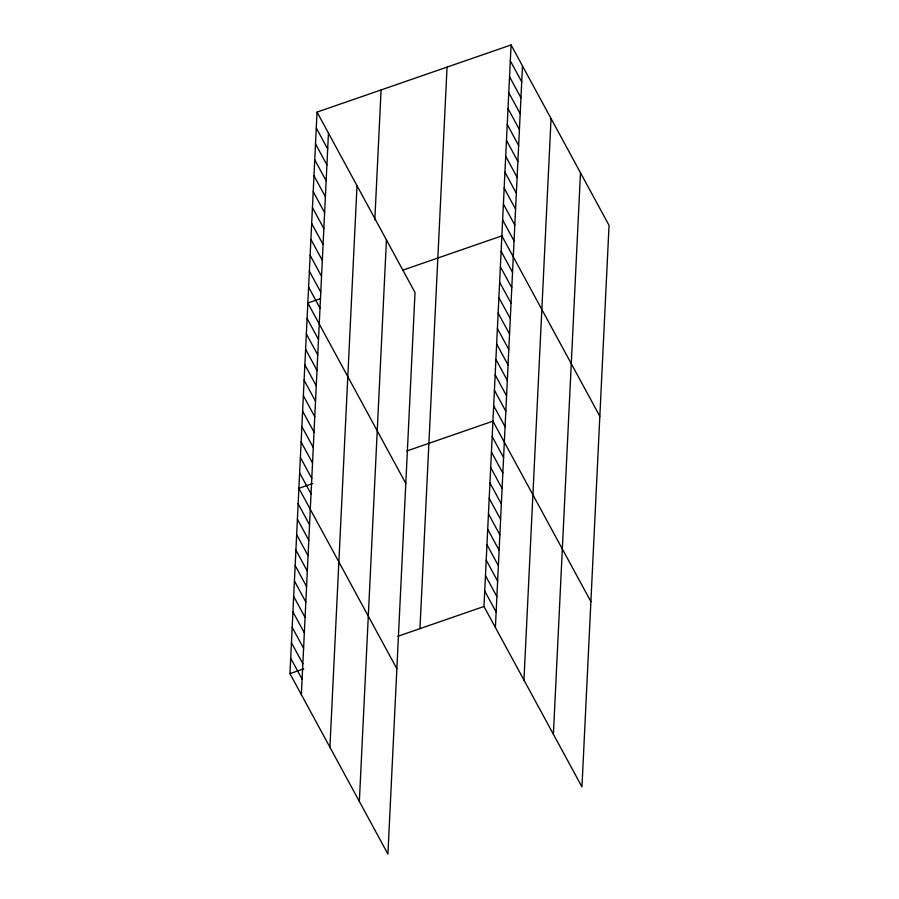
<?xml version="1.0" encoding="UTF-8"?>
<svg xmlns="http://www.w3.org/2000/svg" width="899" height="899" viewBox="0 0 899 899"><rect width="100%" height="100%" fill="white"/><g stroke="black" fill="none" stroke-linecap="round" stroke-linejoin="round"><path stroke-width="1.35" d="M317.044 112.105L415.012 292.523L387.918 854.05L289.95 673.621L317.044 112.105L511.082 44.95L609.05 225.379L581.956 786.895L483.988 606.477L511.082 44.95M301.356 694.624L328.45 133.097M329.922 747.238L357.015 185.711M374.816 219.873L381.086 89.945M359.353 801.436L386.446 239.909M419.957 628.637L447.05 67.11M495.394 627.468L522.488 65.953M523.96 680.082L551.053 118.556M553.391 734.292L580.484 172.765M320.392 298.67L307.84 303.019L405.797 483.448M402.909 270.116L501.878 235.864L599.835 416.293M312.706 483.538L298.895 488.326L396.852 668.744M406.91 450.938L492.933 421.17L590.89 601.6M289.95 673.621L303.761 668.845M397.965 636.245L483.988 606.477M510.317 60.862L521.723 81.854M509.553 76.775L520.948 97.766M508.778 92.676L520.184 113.679M508.014 108.588L519.42 129.591M507.25 124.5L518.644 145.492M506.485 140.413L517.88 161.404M505.71 156.314L517.116 177.317M504.946 172.226L516.341 193.229M504.182 188.138L515.577 209.141M503.406 204.051L514.812 225.042M502.642 219.963L514.037 240.954M501.125 251.315L512.531 272.307M500.383 266.756L511.789 287.747M499.642 282.196L511.037 303.188M498.889 297.636L510.295 318.639M498.147 313.077L509.553 334.08M497.405 328.517L508.8 349.52M496.653 343.957L508.059 364.96M495.911 359.409L507.317 380.401M495.169 374.849L506.564 395.841M494.428 390.29L505.822 411.281M493.675 405.73L505.081 426.733M492.191 436.611L503.586 457.613M316.279 128.006L327.686 149.009M491.438 452.051L502.844 473.054M315.515 143.919L326.91 164.922M490.697 467.502L502.091 488.494M314.74 159.831L326.146 180.823M489.955 482.943L501.35 503.934M489.202 498.383L500.608 519.375M313.976 175.743L325.382 196.735M488.46 513.823L499.866 534.826M313.212 191.644L324.606 212.647M487.719 529.264L499.114 550.267M312.436 207.557L323.842 228.56M486.966 544.704L498.372 565.707M311.672 223.469L323.078 244.472M486.224 560.144L497.63 581.147M310.908 239.381L322.303 260.373M485.482 575.596L496.877 596.588M310.133 255.294L321.539 276.285M484.73 591.036L496.136 612.028M309.368 271.195L320.774 292.197M308.604 287.107L319.999 308.11M307.087 318.46L318.493 339.462M306.345 333.9L317.74 354.903M305.604 349.34L316.999 370.343M304.851 364.792L316.257 385.783M304.109 380.232L315.515 401.224M303.368 395.672L314.762 416.664M302.615 411.113L314.021 432.116M301.873 426.553L313.279 447.556M301.131 441.993L312.526 462.996M300.378 457.434L311.784 478.437M299.637 472.885L311.043 493.877M298.142 503.766L309.548 524.758M297.4 519.206L308.807 540.209M296.659 534.647L308.054 555.649M295.917 550.087L307.312 571.09M295.164 565.527L306.57 586.53M294.423 580.979L305.817 601.97M293.681 596.419L305.076 617.411M292.928 611.859L304.334 632.851M292.186 627.3L303.592 648.303M291.445 642.74L302.839 663.743M290.692 658.18L302.098 679.183"/></g></svg>
